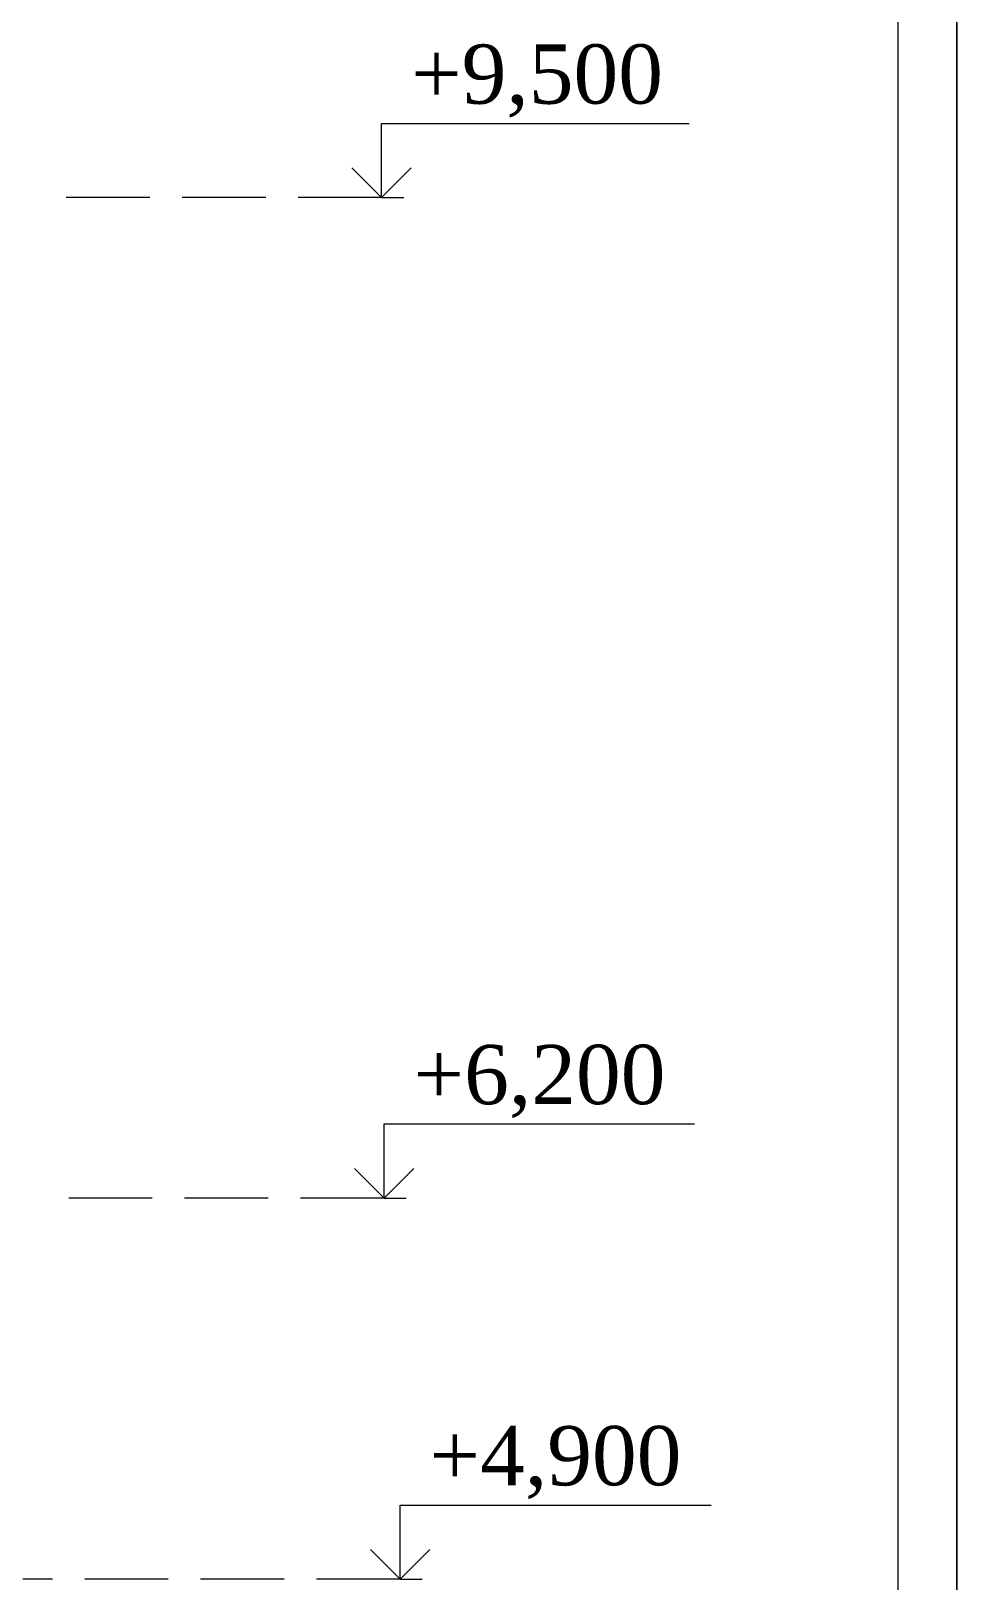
# Model space of a CAD drawing. Header units: millimetres. Extents: x 2399 to 111977, y 1313 to 59551.
# Drawn here: x 81462 to 84588, y 36665 to 41900 of the extents above; entities that cross this region are included whole.
import ezdxf

# ---------------------------------------------------------------- set-up
doc = ezdxf.new("R2010")
doc.units = ezdxf.units.MM
doc.linetypes.add('Невидимая', pattern=[391.222223, 282.222223, -109])
doc.layers.add('dim Level', color=7, linetype='Continuous', lineweight=13)
doc.layers.add('main line', color=7, linetype='Continuous', lineweight=13)
doc.styles.add('СГЕНЕРИР_СТИЛЬ_1', font='georgia.ttf')

msp = doc.modelspace()

# ---------------------------------------------------------------- linework, layer by layer
at = {"layer": 'dim Level', "color": 7, "linetype": 'Continuous', "lineweight": 13}
for p, q in [((82645.3699, 41337.2375), (82645.3699, 41587.2375)), ((82645.3699, 41587.2375), (83684.0379, 41587.2375)), ((82645.3699, 41337.2375), (82545.3699, 41437.2375)), ((82745.3699, 41437.2375), (82645.3699, 41337.2375)), ((82645.3699, 41337.2375), (82570.3699, 41337.2375)), ((82645.3699, 41337.2375), (82720.3699, 41337.2375)), ((82653.7496, 37958.7096), (82653.7496, 38208.7096)), ((82653.7496, 38208.7096), (83702.1136, 38208.7096)), ((82653.7496, 37958.7096), (82553.7496, 38058.7096)), ((82753.7496, 38058.7096), (82653.7496, 37958.7096)), ((82653.7496, 37958.7096), (82578.7496, 37958.7096)), ((82653.7496, 37958.7096), (82728.7496, 37958.7096)), ((82707.6991, 36671.6422), (82707.6991, 36921.6422)), ((82707.6991, 36921.6422), (83758.0031, 36921.6422)), ((82707.6991, 36671.6422), (82607.6991, 36771.6422)), ((82807.6991, 36771.6422), (82707.6991, 36671.6422)), ((82707.6991, 36671.6422), (82632.6991, 36671.6422)), ((82707.6991, 36671.6422), (82782.6991, 36671.6422))]:
    msp.add_line(p, q, dxfattribs=at)
at = {"layer": 'main line', "color": 7, "linetype": 'Continuous', "lineweight": 13}
for p, q in [((84588.0021, 22640.7557), (84588.0021, 59550.6659)), ((84588.0021, 59550.6659), (84588.0021, 22640.7557)), ((84389.2734, 22766.1425), (84389.2734, 58748.0534))]:
    msp.add_line(p, q, dxfattribs=at)
at = {"layer": 'main line', "color": 7, "linetype": 'Невидимая', "lineweight": 13}
for p, q in [((82645.3699, 41337.2375), (81478.2532, 41337.2375)), ((82653.7496, 37958.7096), (81511.1883, 37958.7096)), ((82707.6991, 36671.6422), (81434.5347, 36671.6422))]:
    msp.add_line(p, q, dxfattribs=at)

# ---------------------------------------------------------------- texts
at = {"layer": 'dim Level', "color": 7, "lineweight": 13, "char_height": 200, "attachment_point": 7, "style": 'СГЕНЕРИР_СТИЛЬ_1'}
for s, insert in [('\\A1;+9,500', (82745.3699, 41607.2375)), ('\\A1;+6,200', (82753.7496, 38228.7096)), ('\\A1;+4,900', (82807.6991, 36941.6422))]:
    msp.add_mtext(s, dxfattribs=dict(at, insert=insert))

doc.saveas('drawing.dxf')
